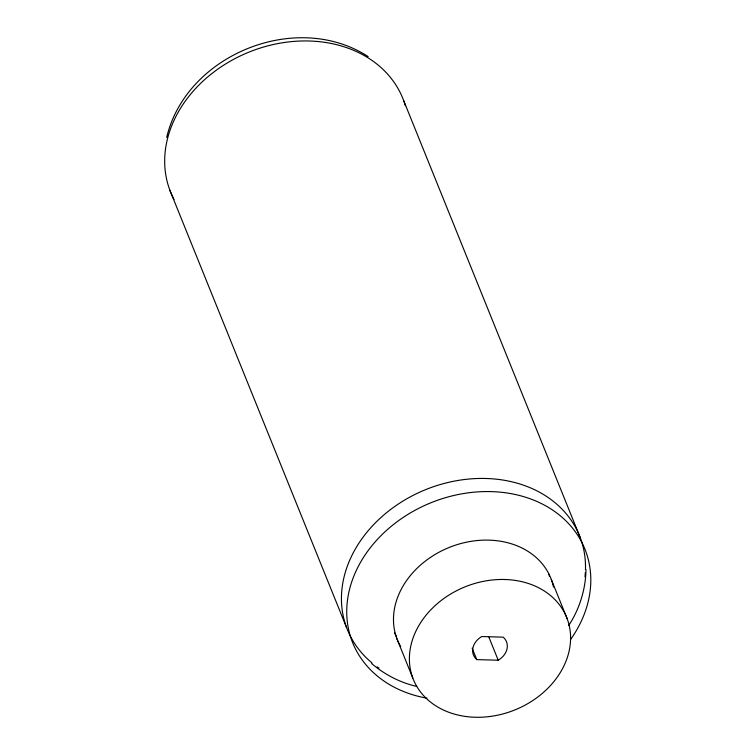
<?xml version="1.0" encoding="UTF-8"?>
<svg xmlns="http://www.w3.org/2000/svg" width="755" height="755" viewBox="0 0 755 755"><rect width="100%" height="100%" fill="white"/><g stroke="black" fill="none" stroke-linecap="round" stroke-linejoin="round"><path stroke-width="1.13" d="M585.993 569.572C585.635 589.315 579.613 608.908 568.77 625.414M166.695 137.372C186.381 54.407 296.573 10.07 368.138 56.597M476.773 659.606L498.215 660.219A17.809 14.298 -22 0 0 503.198 637.154L481.747 636.54A17.809 14.298 -22 0 0 476.773 659.606L472.13 648.12M416.713 686.418C400.122 682.662 384.682 674.555 371.696 663.607M403.604 100.434L580.359 537.909M551.273 579.387L567.184 618.76A82.691 66.393 -22 0 1 471.46 717.071A82.691 66.393 -22 0 1 431.303 609.304A82.691 66.393 -22 0 1 567.184 618.76M488.938 637.248L498.215 660.219M396.875 638.626L412.777 677.999M169.828 190.118L346.583 627.603M400.735 646.79A82.691 66.393 -22 0 1 450.282 547.026A82.691 66.393 -22 0 1 553.5 587.06M426.934 698.186A125.207 100.519 -22 0 1 357.71 567.562A125.207 100.519 -22 0 1 527.811 497.96A125.207 100.519 -22 0 1 570.686 639.362M548.904 574.262A82.691 66.393 -22 0 1 549.395 576.093M396.611 636.899A82.691 66.393 -22 0 1 394.478 632.662M372.036 662.937A125.207 100.519 -22 0 1 421.583 491.345A125.207 100.519 -22 0 1 585.474 569.289M585.333 572.507A125.207 100.519 -22 0 1 584.955 576.801M378.991 668.156A125.207 100.519 -22 0 1 377.198 666.91M173.999 199.462A125.207 100.519 -22 0 1 248.933 52.133A125.207 100.519 -22 0 1 405.378 105.747"/></g></svg>
